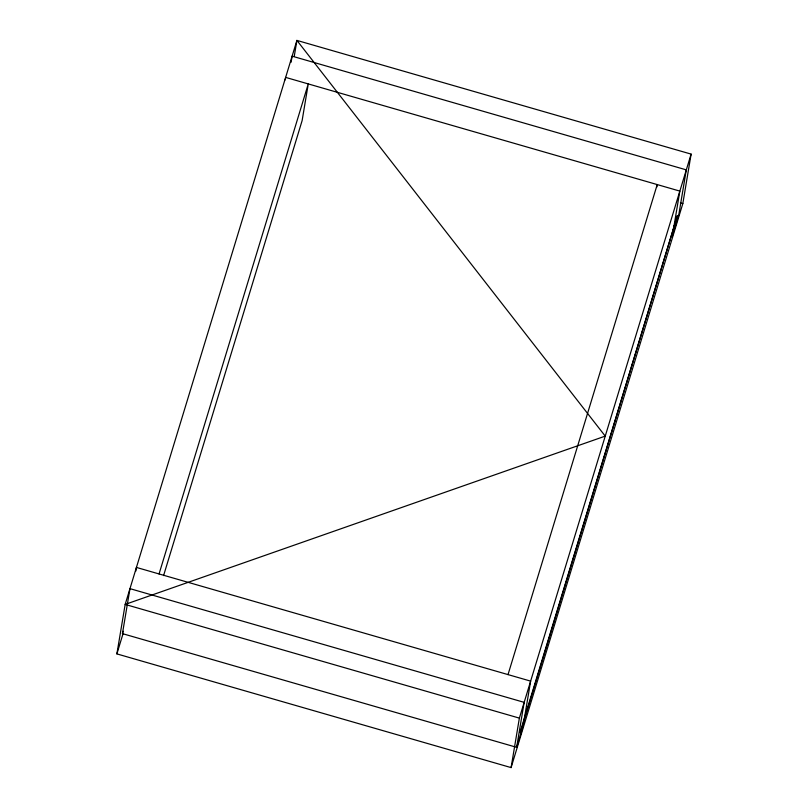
<?xml version="1.0" encoding="UTF-8"?>
<svg xmlns="http://www.w3.org/2000/svg" width="808" height="808" viewBox="0 0 808 808"><rect width="100%" height="100%" fill="white"/><g stroke="black" fill="none" stroke-linecap="round" stroke-linejoin="round"><path stroke-width="1.21" d="M116.887 653.894L125.169 604.414L296.91 40.4L691.113 154.106L682.831 203.586L511.09 767.6L116.887 653.894L123.139 633.361M122.442 633.634L129.967 588.648L524.17 702.354L516.645 747.329L122.442 633.634L123.159 631.27M135.825 571.094L136.431 567.428L530.634 681.124L523.109 726.109L516.645 747.329M285.234 79.84L285.648 77.396L679.841 191.102L672.317 236.077L678.781 214.847L686.305 169.872L292.112 56.166L291.092 62.246M294.223 56.479L296.91 40.4L605.242 436.118L125.169 604.414L519.372 718.12L511.09 767.6M656.813 187.022L657.227 184.578L508.02 674.609M159.055 573.953L308.262 83.921L302.131 120.574L163.58 575.599M519.372 718.12L691.113 154.106M680.407 202.879L682.831 203.586M520.807 729.917L520.322 732.836L677.407 215.625L520.807 729.917"/></g></svg>
